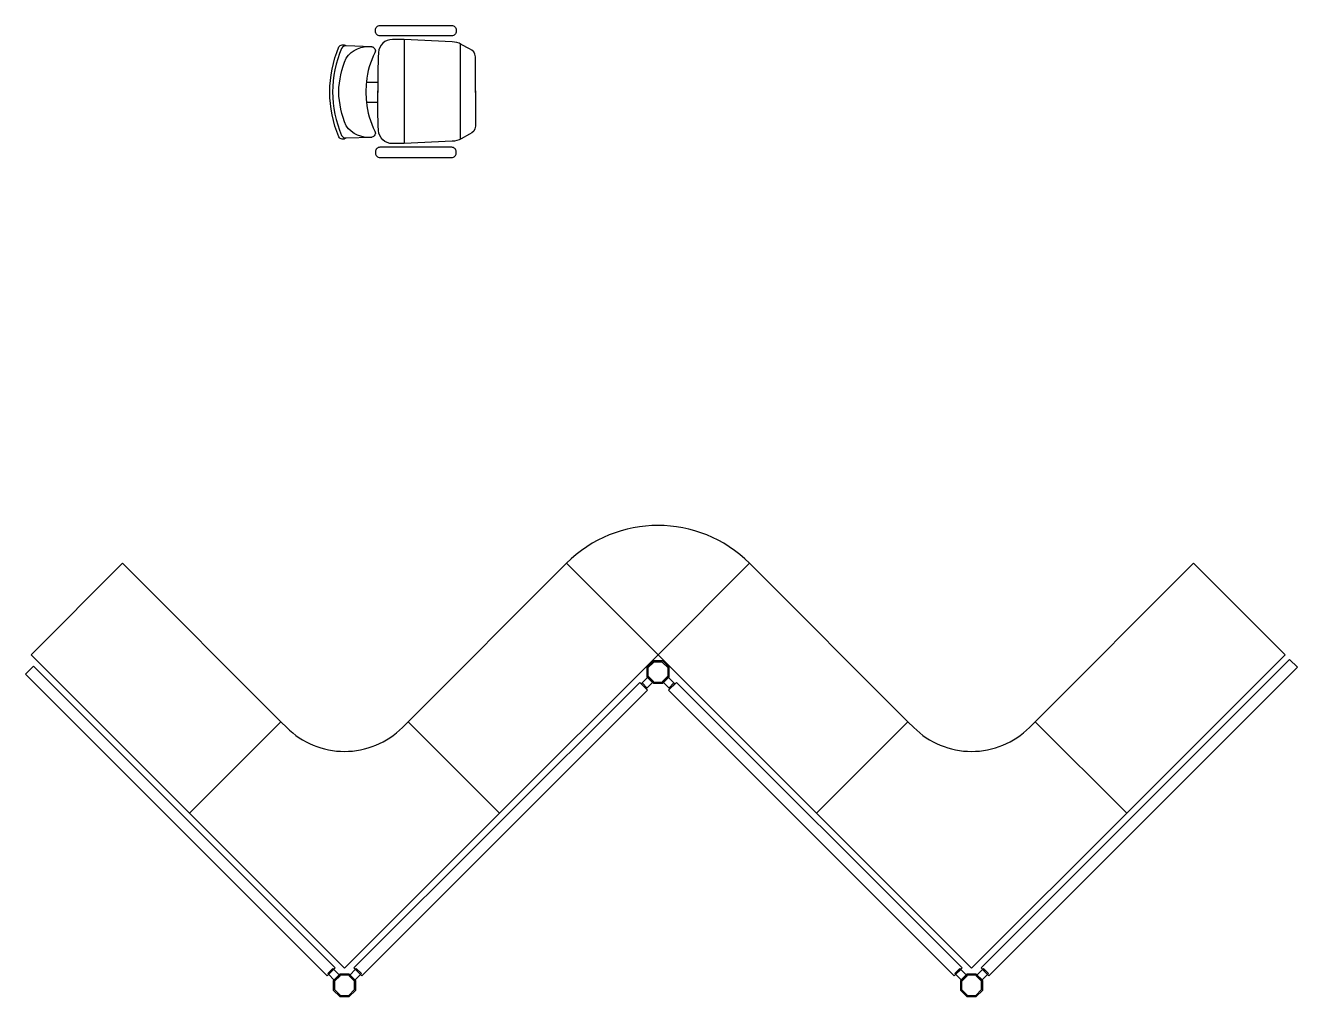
# Model space of a CAD drawing. Extents: x 29.65 to 35.33, y 56.2 to 60.54.
import ezdxf

# ---------------------------------------------------------------- set-up
doc = ezdxf.new("R2010")
doc.units = 0
doc.header["$LTSCALE"] = 0.5
doc.layers.get('0').update_dxf_attribs({"linetype": 'CONTINUOUS'})

msp = doc.modelspace()

# ---------------------------------------------------------------- linework, layer by layer
at = {"color": 0}
for p, q in [((31.3436, 60.0076), (31.3436, 60.4727)), ((31.5936, 60.0273), (31.5936, 60.453)), ((31.2247, 60.2811), (31.1739, 60.2811)), ((31.2248, 60.1915), (31.1743, 60.1915)), ((32.4009, 57.5953), (32.4335, 57.6279)), ((32.4235, 57.5727), (32.4009, 57.5953)), ((32.4276, 57.5767), (32.4049, 57.5994)), ((32.4561, 57.6053), (32.4235, 57.5727)), ((32.4521, 57.6013), (32.4295, 57.6239)), ((32.4335, 57.6279), (32.4561, 57.6053)), ((32.4962, 57.6053), (32.5188, 57.6279)), ((32.5288, 57.5727), (32.4962, 57.6053)), ((32.5228, 57.6239), (32.5002, 57.6013)), ((32.5188, 57.6279), (32.5514, 57.5953)), ((32.5473, 57.5994), (32.5247, 57.5767)), ((32.5514, 57.5953), (32.5288, 57.5727)), ((30.8183, 57.4006), (30.7925, 57.4264)), ((31.3603, 57.4264), (31.3345, 57.4006)), ((33.6178, 57.4006), (33.592, 57.4264)), ((34.1598, 57.4264), (34.134, 57.4006)), ((30.3838, 57.0177), (31.0764, 56.3251)), ((31.0764, 56.3251), (31.769, 57.0177)), ((33.1833, 57.0177), (33.8759, 56.3251)), ((33.8759, 56.3251), (34.5685, 57.0177)), ((31.0012, 56.3017), (31.0238, 56.3243)), ((31.0338, 56.2691), (31.0012, 56.3017)), ((31.0052, 56.2976), (31.0278, 56.3202)), ((31.0238, 56.3243), (31.0564, 56.2917)), ((31.0298, 56.2731), (31.0524, 56.2957)), ((31.0564, 56.2917), (31.0338, 56.2691)), ((31.0964, 56.2917), (31.129, 56.3243)), ((31.1191, 56.2691), (31.0964, 56.2917)), ((31.1005, 56.2957), (31.1231, 56.2731)), ((31.1517, 56.3017), (31.1191, 56.2691)), ((31.125, 56.3202), (31.1476, 56.2976)), ((31.129, 56.3243), (31.1517, 56.3017)), ((33.8006, 56.3017), (33.8233, 56.3243)), ((33.8332, 56.2691), (33.8006, 56.3017)), ((33.8047, 56.2976), (33.8273, 56.3202)), ((33.8233, 56.3243), (33.8558, 56.2917)), ((33.8292, 56.2731), (33.8518, 56.2957)), ((33.8558, 56.2917), (33.8332, 56.2691)), ((33.8959, 56.2917), (33.9285, 56.3243)), ((33.9185, 56.2691), (33.8959, 56.2917)), ((33.8999, 56.2957), (33.9225, 56.2731)), ((33.9511, 56.3017), (33.9185, 56.2691)), ((33.9244, 56.3202), (33.9471, 56.2976)), ((33.9285, 56.3243), (33.9511, 56.3017))]:
    msp.add_line(p, q, dxfattribs=at)
for points in [[(31.2143, 60.5091), (31.2143, 60.5153, -0.414214), (31.2343, 60.5353), (31.5551, 60.5353, -0.414214), (31.5751, 60.5153), (31.5751, 60.5091, -0.414214), (31.5551, 60.4891), (31.2343, 60.4891, -0.414214)], [(31.2119, 60.4134, 0.10021), (31.1741, 60.2831, 0.045601), (31.1741, 60.1935, 0.10021), (31.2119, 60.0632, -0.520466), (31.1979, 60.0364, -0.275146), (31.0832, 60.087, -0.089601), (31.0505, 60.2383, -0.089601), (31.0832, 60.3896, -0.275146), (31.1979, 60.4403, -0.520466)], [(31.2143, 59.9712), (31.2143, 59.9651, 0.414214), (31.2343, 59.9451), (31.5551, 59.9451, 0.414214), (31.5751, 59.9651), (31.5751, 59.9712, 0.414214), (31.5551, 59.9912), (31.2343, 59.9912, 0.414214)]]:
    msp.add_lwpolyline(points, format="xyb", close=True, dxfattribs=at)
for points in [[(31.0826, 60.0326, -0.482052), (31.0513, 60.0376, -0.101818), (31.0108, 60.2383, -0.101818), (31.0513, 60.439, -0.48266), (31.0826, 60.444)], [(31.1979, 60.4403), (31.0835, 60.4439, 0.349153), (31.0635, 60.4326, 0.098879), (31.0232, 60.2383, 0.09889), (31.0635, 60.044, 0.349216), (31.0835, 60.0327), (31.1979, 60.0364)], [(31.6608, 60.2363), (31.6608, 60.3953, 0.335473), (31.6343, 60.4302), (31.5977, 60.4508, 0.116604), (31.5575, 60.4624), (31.3426, 60.4727), (31.291, 60.4727, 0.392089), (31.2275, 60.4139, 0.008508), (31.2245, 60.2363)], [(31.6608, 60.244), (31.6608, 60.085, -0.335473), (31.6343, 60.0501), (31.5977, 60.0295, -0.116604), (31.5575, 60.0179), (31.3426, 60.0076), (31.291, 60.0076, -0.392089), (31.2275, 60.0664, -0.008508), (31.2245, 60.244)], [(30.8183, 57.4006, 0.414214), (31.3345, 57.4006)], [(33.6178, 57.4006, 0.414214), (34.134, 57.4006)]]:
    msp.add_lwpolyline(points, format="xyb", dxfattribs=at)
for points in [[(30.3838, 57.0177), (29.6767, 57.7248), (30.0854, 58.1335), (30.7925, 57.4264)], [(31.3603, 57.4264), (32.0674, 58.1335), (32.4761, 57.7248), (31.769, 57.0177)], [(33.1833, 57.0177), (32.4761, 57.7248), (32.8849, 58.1335), (33.592, 57.4264)], [(34.1598, 57.4264), (34.8669, 58.1335), (35.2756, 57.7248), (34.5685, 57.0177)], [(35.2959, 57.7045), (35.3313, 57.6691), (33.9534, 56.2913), (33.9181, 56.3266)], [(29.6518, 57.6383), (29.6872, 57.6737), (31.0342, 56.3266), (30.9989, 56.2913)], [(32.4261, 57.6687), (32.4261, 57.6272), (32.4554, 57.5979), (32.4969, 57.5979), (32.5261, 57.6272), (32.5261, 57.6687), (32.4969, 57.6979), (32.4554, 57.6979)], [(32.4311, 57.6666), (32.4311, 57.6293), (32.4575, 57.6029), (32.4948, 57.6029), (32.5211, 57.6293), (32.5211, 57.6666), (32.4948, 57.6929), (32.4575, 57.6929)], [(32.3941, 57.6021), (32.4295, 57.5668), (31.154, 56.2913), (31.1186, 56.3266)], [(32.5228, 57.5668), (32.5582, 57.6021), (33.8336, 56.3266), (33.7983, 56.2913)], [(31.1264, 56.2283), (31.1264, 56.2698), (31.0971, 56.299), (31.0557, 56.299), (31.0264, 56.2698), (31.0264, 56.2283), (31.0557, 56.199), (31.0971, 56.199)], [(31.1214, 56.2304), (31.1214, 56.2677), (31.0951, 56.294), (31.0578, 56.294), (31.0314, 56.2677), (31.0314, 56.2304), (31.0578, 56.204), (31.0951, 56.204)], [(33.9259, 56.2283), (33.9259, 56.2698), (33.8966, 56.299), (33.8551, 56.299), (33.8259, 56.2698), (33.8259, 56.2283), (33.8551, 56.199), (33.8966, 56.199)], [(33.9209, 56.2304), (33.9209, 56.2677), (33.8945, 56.294), (33.8572, 56.294), (33.8309, 56.2677), (33.8309, 56.2304), (33.8572, 56.204), (33.8945, 56.204)]]:
    msp.add_lwpolyline(points, close=True, dxfattribs=at)
msp.add_arc((32.4761, 57.7248), 0.578, 45, 135, dxfattribs=at)

doc.saveas('drawing.dxf')
